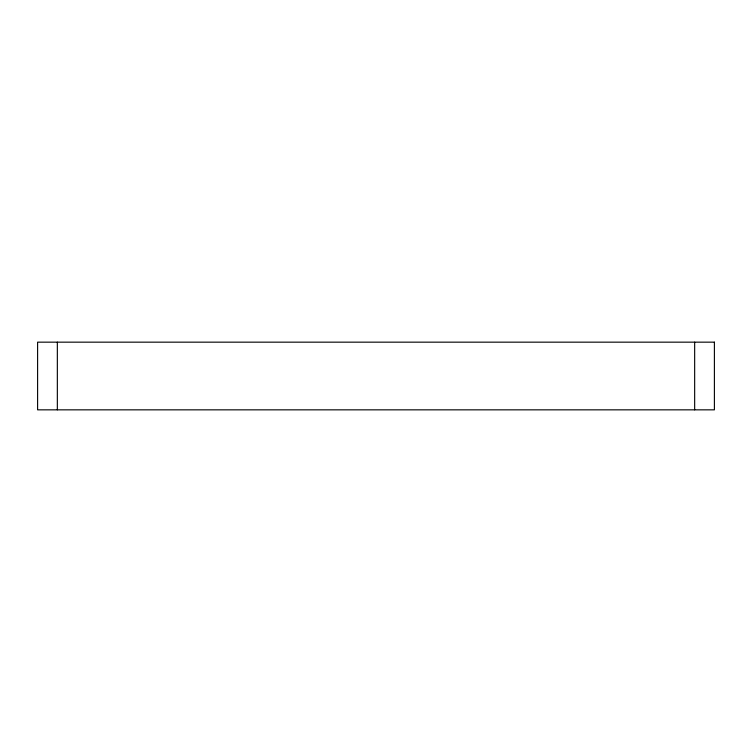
<?xml version="1.0" encoding="UTF-8"?>
<svg xmlns="http://www.w3.org/2000/svg" width="752" height="752" viewBox="0 0 752 752"><rect width="100%" height="100%" fill="white"/><g stroke="black" fill="none" stroke-linecap="round" stroke-linejoin="round"><path stroke-width="1.13" d="M694.66 342.16L694.66 409.84M57.34 342.16L57.34 409.84M714.4 342.16L37.6 342.16L37.6 409.84L714.4 409.84L714.4 342.16"/></g></svg>
